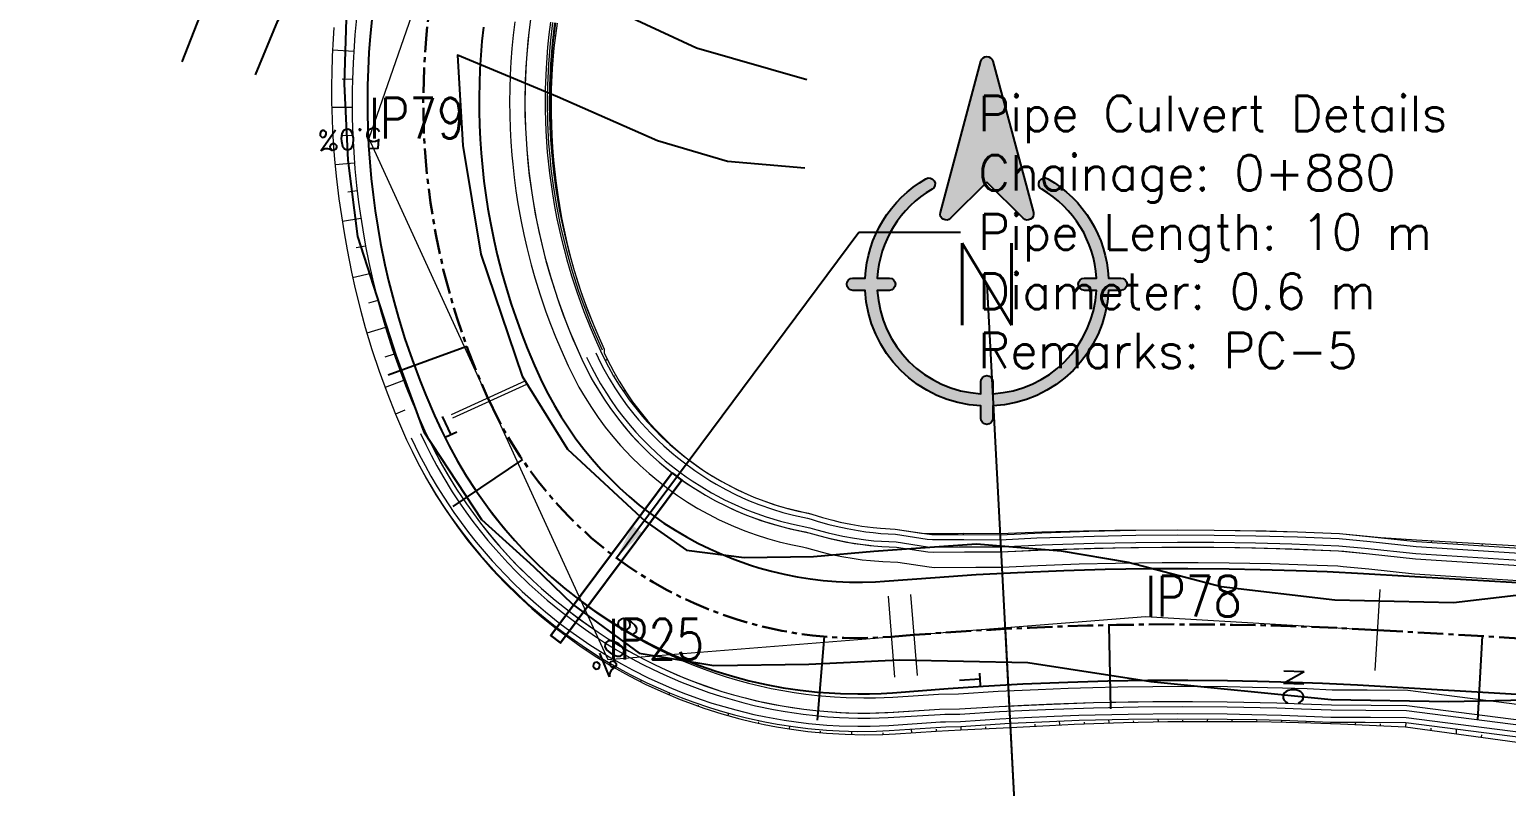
# Model space of a CAD drawing. Extents: x 337736 to 342003, y 3067251 to 3069533.
# Drawn here: x 338750.1 to 338822.8, y 3068680.3 to 3068717.6 of the extents above; entities that cross this region are included whole.
import ezdxf
from ezdxf.enums import TextEntityAlignment as Align

# ---------------------------------------------------------------- set-up
doc = ezdxf.new("R2010")
doc.units = 0
doc.header["$MEASUREMENT"] = 0
doc.linetypes.add('Center', pattern=[2, 1.25, -0.25, 0.25, -0.25])
for name, color, linetype, lineweight in [('BEC', 3, 'Continuous', 13), ('BES', 3, 'Continuous', 13), ('CFHatchLines', 4, 'Continuous', 0), ('Chainage', 7, 'Continuous', 25), ('Drain', 3, 'Continuous', 9), ('IP_Line', 150, 'Continuous', 9), ('LeftRoadExtreme', 7, 'Continuous', 13), ('PC_Callout', 6, 'Continuous', 30), ('PipeCulvert', 6, 'Continuous', 30), ('RC', 9, 'Center', 30), ('Retaining Wall', 140, 'Continuous', 9), ('RightRoadExtreme', 7, 'Continuous', 13), ('Road Width', 6, 'Continuous', 25), ('Shoulder', 30, 'Continuous', 15)]:
    doc.layers.add(name, color=color, linetype=linetype, lineweight=lineweight)
for name, color, linetype in [('IPName', 7, 'Continuous'), ('Match Chainage', 7, 'Continuous'), ('North', 7, 'Continuous'), ('RoadEdge', 51, 'Continuous'), ('Super-Elevation', 1, 'Continuous')]:
    doc.layers.add(name, color=color, linetype=linetype)
doc.styles.get("Standard").update_dxf_attribs({"font": 'simplex.shx'})
doc.dimstyles.new('Dimension_PC_Callout', dxfattribs={"dimtxt": 1.75, "dimasz": 1.75, "dimexe": 0.18, "dimexo": 0.0625, "dimgap": 0.875, "dimtad": 0, "dimdec": 4, "dimzin": 0, "dimdsep": 46, "dimtxsty": 'Standard', "dimcen": 0.09, "dimadec": 0, "dimazin": 0, "dimtfac": 1, "dimtdec": 4, "dimtofl": 0, "dimtmove": 0, "dimatfit": 3, "dimfxl": 1, "dimtolj": 1, "dimtzin": 0, "dimarcsym": 0})

# ---------------------------------------------------------------- blocks, each defined once
blk = doc.blocks.new('North')
at = {"layer": 'North'}
h = blk.add_hatch(color=0, dxfattribs=at)
h.dxf.hatch_style = 1
edge = h.paths.add_edge_path()
edge.add_line((7.276000000000001e-12, 8.38899464431597), (-2.97585080653152, 5.413143837775349))
edge.add_arc((-3.32940419712395, 5.766697228368679), 0.499999999999442, 165.000000000033, 314.99999999992633, ccw=False)
edge.add_line((-3.81236711026941, 5.8961067509199), (-0.4829629131381812, 18.3216123735528))
edge.add_arc((7.276000000000001e-12, 18.1922028510016), 0.500000000000879, 14.999999999966974, 165.000000000033, ccw=False)
edge.add_line((0.482962913152733, 18.3216123735528), (3.81236711028396, 5.8961067509199))
edge.add_arc((3.3294041971385, 5.766697228368679), 0.500000000000879, -135, 14.999999999966974, ccw=False)
edge.add_line((2.97585080654608, 5.413143837776259), (7.275957614183426e-12, 8.38899464431597))
edge = h.paths.add_edge_path()
edge.add_line((0.5000000000072761, -7.99999999999636), (0.5000000000072761, -8.986100377802359))
edge.add_arc((7.276000000000001e-12, 3.638e-12), 9.000000000000279, 273.18473853672, 356.81526146328)
edge.add_line((8.98610037781327, -0.499999999996362), (8.000000000007269, -0.499999999996362))
edge.add_arc((8.000000000007269, 3.638e-12), 0.5, 90, 270, ccw=False)
edge.add_line((8.000000000007269, 0.500000000003638), (8.98610037781327, 0.500000000003638))
edge.add_arc((7.276000000000001e-12, 2.7285e-12), 9.00000000000033, 3.18473853672609, 60.00000000000131)
edge.add_arc((4.75000000000728, 8.22724133595511), 0.499999999999844, 59.999999999989996, 239.99999999999, ccw=False)
edge.add_arc((1.09139e-11, 3.638e-12), 9.99999999999743, 2.865983982600028, 60.00000000001597, ccw=False)
edge.add_line((9.98749217772638, 0.500000000003638), (11.0000000000073, 0.500000000003638))
edge.add_arc((11.0000000000073, 3.638e-12), 0.5, -90, 90, ccw=False)
edge.add_line((11.0000000000073, -0.499999999996362), (9.98749217772638, -0.499999999996362))
edge.add_arc((1.09139e-11, 3.638e-12), 9.999999999996382, 272.8659839825781, 357.1340160174001, ccw=False)
edge.add_line((0.5000000000072761, -9.98749217771547), (0.5000000000072761, -10.9999999999964))
edge.add_arc((7.276000000000001e-12, -10.9999999999964), 0.5, -180, 0, ccw=False)
edge.add_line((-0.499999999992724, -10.9999999999964), (-0.499999999992724, -9.98749217771547))
edge.add_arc((7.276000000000001e-12, 3.638e-12), 10, 182.865983982599, 267.1340160174011, ccw=False)
edge.add_line((-9.98749217771183, -0.499999999996362), (-10.9999999999927, -0.499999999996362))
edge.add_arc((-10.9999999999927, 3.638e-12), 0.5, 90, 270, ccw=False)
edge.add_line((-10.9999999999927, 0.500000000003638), (-9.98749217771183, 0.500000000003638))
edge.add_arc((7.276000000000001e-12, 3.638e-12), 10, 120, 177.134016017401, ccw=False)
edge.add_arc((-4.74999999999272, 8.22724133595511), 0.500000000000632, -59.99999999999011, 119.99999999995799, ccw=False)
edge.add_arc((7.276000000000001e-12, 2.7285e-12), 9.00000000000034, 119.999999999999, 176.815261463274)
edge.add_line((-8.98610037779872, 0.500000000003638), (-7.99999999999272, 0.500000000003638))
edge.add_arc((-7.99999999999272, 3.638e-12), 0.5, -90, 90, ccw=False)
edge.add_line((-7.99999999999272, -0.499999999996362), (-8.98610037779872, -0.499999999996362))
edge.add_arc((7.276000000000001e-12, 3.638e-12), 9.000000000000279, 183.18473853672, 266.81526146328)
edge.add_line((-0.499999999992724, -8.986100377802359), (-0.499999999992724, -7.99999999999636))
edge.add_arc((7.276000000000001e-12, -7.99999999999636), 0.5, 0, 180, ccw=False)
at = {"layer": 'North', "color": 0}
for points in [[(7.276000000000001e-12, 8.38899464431597), (-2.97585080653152, 5.413143837775349, -0.7673269879792459), (-3.81236711026941, 5.8961067509199), (-0.4829629131381811, 18.3216123735528, -0.7673269879794109), (0.482962913152733, 18.3216123735528), (3.81236711028396, 5.8961067509199, -0.7673269879792459), (2.97585080654608, 5.413143837776259)], [(0.5000000000072761, -7.99999999999636), (0.5000000000072761, -8.986100377802359, 0.382015476982892), (8.98610037781327, -0.499999999996362), (8.000000000007269, -0.499999999996362, -1), (8.000000000007269, 0.500000000003638), (8.98610037781327, 0.500000000003638, 0.253109756565021), (4.50000000000728, 7.79422863406307, -0.99999999999909), (5.00000000000728, 8.660254037847151, -0.2545902106462961), (9.98749217772638, 0.500000000003638), (11.0000000000073, 0.500000000003638, -1), (11.0000000000073, -0.499999999996362), (9.98749217772638, -0.499999999996362, -0.385206477913585), (0.5000000000072761, -9.98749217771547), (0.5000000000072761, -10.9999999999964, -1), (-0.499999999992724, -10.9999999999964), (-0.499999999992724, -9.98749217771547, -0.385206477913585), (-9.98749217771183, -0.499999999996362), (-10.9999999999927, -0.499999999996362, -1), (-10.9999999999927, 0.500000000003638), (-9.98749217771183, 0.500000000003638, -0.2545902106462961), (-4.99999999999272, 8.66025403784806, -0.9999999999990908), (-4.49999999999272, 7.79422863406307, 0.253109756565021), (-8.98610037779872, 0.500000000003638), (-7.99999999999272, 0.500000000003638, -1), (-7.99999999999272, -0.499999999996362), (-8.98610037779872, -0.499999999996362, 0.382015476982892), (-0.499999999992724, -8.986100377802359), (-0.499999999992724, -7.99999999999636, -1)]]:
    blk.add_lwpolyline(points, format="xyb", close=True, dxfattribs=at)
blk.add_text('N', height=6.7215, dxfattribs=at).set_placement((7.2919e-12, 3.6513e-12), align=Align.MIDDLE_CENTER)

msp = doc.modelspace()

# ---------------------------------------------------------------- linework, layer by layer
at = {"layer": 'BEC'}
for points in [[(338774.468027676, 3068700.30052673), (338770.832360137, 3068698.6326174)], [(338774.54252172, 3068700.13814646), (338770.906854181, 3068698.47023712)], [(338816.542236327, 3068690.03529825), (338816.308070714, 3068686.04215832)], [(338792.33843965, 3068689.70106345), (338792.65742054, 3068685.71380234)], [(338793.44836983, 3068689.78985786), (338793.76735072, 3068685.80259675)]]:
    msp.add_lwpolyline(points, dxfattribs=at)
at = {"layer": 'BES'}
for points in [[(338774.468027676, 3068700.30052673), (338770.832360137, 3068698.6326174)], [(338774.54252172, 3068700.13814646), (338770.906854181, 3068698.47023712)], [(338816.542236327, 3068690.03529825), (338816.308070714, 3068686.04215832)], [(338792.33843965, 3068689.70106345), (338792.65742054, 3068685.71380234)], [(338793.44836983, 3068689.78985786), (338793.76735072, 3068685.80259675)]]:
    msp.add_lwpolyline(points, dxfattribs=at)
at = {"layer": 'CFHatchLines'}
for p, q in [((338775.896, 3068717.335), (338775.966, 3068717.327)), ((338766.041, 3068716.527), (338764.995, 3068716.594)), ((338775.826, 3068716.3105), (338775.861, 3068716.308)), ((338775.722, 3068715.288), (338775.791, 3068715.285)), ((338765.9779999999, 3068715.154), (338765.4645, 3068715.1685)), ((338775.724, 3068714.261), (338775.758, 3068714.261)), ((338765.963, 3068713.779), (338764.958, 3068713.772)), ((338775.695, 3068713.234), (338775.762, 3068713.235)), ((338765.998, 3068712.404), (338765.5065, 3068712.383)), ((338775.7695, 3068712.209), (338775.802, 3068712.211)), ((338766.0820000001, 3068711.032), (338765.122, 3068710.956)), ((338775.815, 3068711.181), (338775.879, 3068711.188)), ((338775.9615, 3068710.1635), (338775.993, 3068710.168)), ((338766.214, 3068709.664), (338765.7465, 3068709.61)), ((338776.085, 3068709.143), (338776.137, 3068709.152)), ((338766.396, 3068708.301), (338765.486, 3068708.163)), ((338776.297, 3068708.1365), (338776.315, 3068708.14)), ((338766.626, 3068706.945), (338766.169, 3068706.859)), ((338776.509, 3068707.13), (338776.528, 3068707.135)), ((338776.776, 3068706.1365), (338776.778, 3068706.137)), ((338766.904, 3068705.599), (338765.989, 3068705.392)), ((338777.075, 3068705.153), (338777.075, 3068705.153)), ((338767.23, 3068704.263), (338766.7720000001, 3068704.1425)), ((338777.41, 3068704.181), (338777.41, 3068704.181)), ((338767.6029999999, 3068702.94), (338766.689, 3068702.664)), ((338777.78, 3068703.221), (338777.78, 3068703.221)), ((338778.184, 3068702.275), (338778.184, 3068702.275)), ((338768.024, 3068701.631), (338767.5675, 3068701.475)), ((338778.4129999999, 3068701.318), (338778.523, 3068701.374)), ((338768.491, 3068700.338), (338767.5820000001, 3068699.991)), ((338778.833, 3068700.551), (338778.8785, 3068700.5775)), ((338779.299, 3068699.811), (338779.374, 3068699.861)), ((338768.552, 3068698.8705), (338768.1, 3068698.679)), ((338779.811, 3068699.101), (338779.8405, 3068699.1235)), ((338780.367, 3068698.425), (338780.41, 3068698.463)), ((338780.963, 3068697.785), (338780.9775, 3068697.7995)), ((338768.6470000001, 3068697.402), (338768.6470000001, 3068697.402)), ((338781.598, 3068697.183), (338781.615, 3068697.202)), ((338782.27, 3068696.623), (338782.2725, 3068696.626)), ((338769.33, 3068696.032), (338769.33, 3068696.032)), ((338782.972, 3068696.1), (338782.972, 3068696.1)), ((338783.703, 3068695.619), (338783.703, 3068695.619)), ((338784.464, 3068695.185), (338784.464, 3068695.185)), ((338770.097, 3068694.707), (338770.09, 3068694.702)), ((338785.251, 3068694.798), (338785.251, 3068694.798)), ((338786.061, 3068694.462), (338786.061, 3068694.462)), ((338786.891, 3068694.176), (338786.891, 3068694.176)), ((338770.946, 3068693.433), (338770.939, 3068693.4275)), ((338787.738, 3068693.943), (338787.738, 3068693.943)), ((338788.597, 3068693.75), (338788.597, 3068693.75)), ((338789.454, 3068693.49), (338789.454, 3068693.49)), ((338790.335, 3068693.283), (338790.335, 3068693.283)), ((338791.237, 3068693.131), (338791.237, 3068693.131)), ((338792.185, 3068693.039), (338792.185, 3068693.039)), ((338793.458, 3068692.893), (338793.458, 3068692.893)), ((338794.7585, 3068692.7755), (338794.757, 3068692.802)), ((338796.05, 3068692.751), (338796.046, 3068692.808)), ((338797.3365, 3068692.773), (338797.335, 3068692.803)), ((338798.624, 3068692.776), (338798.621, 3068692.831)), ((338799.9065, 3068692.8555), (338799.906, 3068692.878)), ((338801.192, 3068692.88), (338801.191, 3068692.914)), ((338802.4765, 3068692.929), (338802.476, 3068692.941)), ((338803.761, 3068692.945), (338803.761, 3068692.958)), ((338805.047, 3068692.9645), (338805.047, 3068692.966)), ((338806.3320000001, 3068692.971), (338806.3320000001, 3068692.971)), ((338807.617, 3068692.97), (338807.617, 3068692.97)), ((338808.902, 3068692.958), (338808.902, 3068692.958)), ((338810.187, 3068692.937), (338810.187, 3068692.937)), ((338811.472, 3068692.906), (338811.472, 3068692.906)), ((338812.757, 3068692.866), (338812.757, 3068692.866)), ((338814.041, 3068692.816), (338814.041, 3068692.816)), ((338815.323, 3068692.723), (338815.323, 3068692.723)), ((338771.872, 3068692.214), (338771.852, 3068692.197)), ((338816.6029999999, 3068692.59), (338816.6029999999, 3068692.594)), ((338817.8505, 3068692.4825), (338817.852, 3068692.51)), ((338819.095, 3068692.352), (338819.1, 3068692.433)), ((338820.3455, 3068692.316), (338820.348, 3068692.36)), ((338821.59, 3068692.191), (338821.596, 3068692.288)), ((338772.86, 3068691.043), (338772.847, 3068691.031)), ((338773.945, 3068689.962), (338773.914, 3068689.93)), ((338775.065, 3068688.9165), (338775.048, 3068688.896)), ((338776.281, 3068687.985), (338776.245, 3068687.936)), ((338777.5135, 3068687.0725), (338777.494, 3068687.043)), ((338778.8370000001, 3068686.299), (338778.797, 3068686.229)), ((338780.17, 3068685.538), (338780.15, 3068685.497)), ((338781.585, 3068684.944), (338781.547, 3068684.851)), ((338783.0005, 3068684.3455), (338782.9829999999, 3068684.293)), ((338784.4829999999, 3068683.942), (338784.452, 3068683.826)), ((338785.961, 3068683.5145), (338785.948, 3068683.451)), ((338787.486, 3068683.307), (338787.466, 3068683.169)), ((338795.9179999999, 3068683.286), (338795.929, 3068683.126)), ((338797.1355, 3068683.2785), (338797.141, 3068683.184)), ((338798.342, 3068683.45), (338798.3529999999, 3068683.233)), ((338799.5595, 3068683.407), (338799.564, 3068683.304)), ((338800.769, 3068683.56), (338800.776, 3068683.366)), ((338801.986, 3068683.5095), (338801.989, 3068683.419)), ((338803.197, 3068683.632), (338803.201, 3068683.462)), ((338804.4129999999, 3068683.575), (338804.414, 3068683.496)), ((338805.627, 3068683.668), (338805.628, 3068683.522)), ((338806.841, 3068683.6045), (338806.841, 3068683.537)), ((338808.056, 3068683.667), (338808.055, 3068683.544)), ((338809.27, 3068683.597), (338809.269, 3068683.542)), ((338810.485, 3068683.629), (338810.4829999999, 3068683.53)), ((338811.6985, 3068683.5525), (338811.697, 3068683.509)), ((338812.914, 3068683.554), (338812.911, 3068683.479)), ((338814.1265, 3068683.471), (338814.125, 3068683.439)), ((338815.344, 3068683.5), (338815.338, 3068683.391)), ((338816.5675, 3068683.413), (338816.563, 3068683.333)), ((338817.824, 3068683.482), (338817.811, 3068683.272)), ((338789.006, 3068683.058), (338789, 3068682.984)), ((338790.546, 3068683.053), (338790.544, 3068682.894)), ((338792.0870000001, 3068682.985), (338792.091, 3068682.901)), ((338793.477, 3068683.159), (338793.491, 3068682.981)), ((338794.71, 3068683.152), (338794.717, 3068683.058)), ((338819.0605, 3068683.212), (338819.054, 3068683.101)), ((338820.309, 3068683.163), (338820.296, 3068682.931)), ((338821.545, 3068682.882), (338821.5379999999, 3068682.76))]:
    msp.add_line(p, q, dxfattribs=at)
at = {"layer": 'Chainage'}
msp.add_line((338798.097650191, 3068688.09386055), (338798.675528311, 3068677.10905027), dxfattribs=at)
at = {"layer": 'Drain'}
for points in [[(338777.504, 3068701.478), (338777.744, 3068700.98), (338778.003, 3068700.491), (338778.186, 3068700.171), (338778.475, 3068699.699), (338778.678, 3068699.391), (338778.996, 3068698.938), (338779.217, 3068698.644), (338779.563, 3068698.212), (338779.924, 3068697.793), (338780.174, 3068697.522), (338780.561, 3068697.127), (338780.963, 3068696.746), (338781.378, 3068696.381), (338781.6629999999, 3068696.147), (338782.1, 3068695.808), (338782.399, 3068695.592), (338782.703, 3068695.383), (338783.1679999999, 3068695.085), (338783.644, 3068694.803), (338783.968, 3068694.626), (338784.295, 3068694.457), (338784.794, 3068694.218), (338785.302, 3068693.999), (338785.645, 3068693.863), (338786.34, 3068693.617), (338787.047, 3068693.407), (338787.583, 3068693.272), (338788.485, 3068693.081), (338788.843, 3068692.971), (338789.386, 3068692.824), (338790.123, 3068692.659), (338790.684, 3068692.559), (338791.252, 3068692.481), (338791.633, 3068692.44), (338792.0170000001, 3068692.409), (338792.739, 3068692.378), (338794.289, 3068692.146), (338794.548, 3068692.125), (338795.8320000001, 3068692.138), (338797.885, 3068692.138), (338799.932, 3068692.234), (338802.492, 3068692.318), (338804.54, 3068692.357), (338806.589, 3068692.372), (338808.382, 3068692.364), (338810.431, 3068692.332), (338812.223, 3068692.284), (338814.527, 3068692.193), (338815.803, 3068692.072), (338818.312, 3068691.802), (338831.549, 3068690.948)], [(338777.958, 3068701.687), (338778.19, 3068701.205), (338778.355, 3068700.89), (338778.617, 3068700.424), (338778.8970000001, 3068699.969), (338779.193, 3068699.524), (338779.505, 3068699.09), (338779.834, 3068698.669), (338780.062, 3068698.395), (338780.416, 3068697.995), (338780.661, 3068697.736), (338781.039, 3068697.359), (338781.3, 3068697.116), (338781.701, 3068696.763), (338781.976, 3068696.537), (338782.256, 3068696.317), (338782.83, 3068695.894), (338783.273, 3068695.595), (338783.575, 3068695.405), (338783.881, 3068695.222), (338784.349, 3068694.963), (338784.827, 3068694.721), (338785.15, 3068694.57), (338785.4779999999, 3068694.426), (338785.975, 3068694.227), (338786.649, 3068693.99), (338787.1629999999, 3068693.835), (338787.682, 3068693.699), (338788.382, 3068693.548), (338788.556, 3068693.504), (338788.902, 3068693.392), (338789.429, 3068693.241), (338789.785, 3068693.151), (338790.325, 3068693.033), (338790.874, 3068692.935), (338791.243, 3068692.881), (338791.614, 3068692.837), (338791.988, 3068692.801), (338792.709, 3068692.765), (338794.261, 3068692.521), (338794.521, 3068692.498), (338796.065, 3068692.502), (338797.866, 3068692.488), (338799.661, 3068692.573), (338800.944, 3068692.622), (338802.4829999999, 3068692.668), (338804.536, 3068692.707), (338806.589, 3068692.722), (338808.386, 3068692.714), (338810.439, 3068692.682), (338812.491, 3068692.625), (338814.5429999999, 3068692.543), (338816.077, 3068692.395), (338818.3320000001, 3068692.151), (338831.571, 3068691.297)], [(338778.185, 3068701.791), (338778.4129999999, 3068701.318), (338778.575, 3068701.008), (338778.833, 3068700.551), (338779.107, 3068700.103), (338779.398, 3068699.666), (338779.601, 3068699.381), (338779.919, 3068698.963), (338780.252, 3068698.558), (338780.4829999999, 3068698.294), (338780.84, 3068697.91), (338781.2120000001, 3068697.54), (338781.598, 3068697.183), (338781.997, 3068696.842), (338782.27, 3068696.623), (338782.688, 3068696.305), (338783.116, 3068696), (338783.407, 3068695.806), (338783.8529999999, 3068695.529), (338784.156, 3068695.353), (338784.62, 3068695.104), (338784.933, 3068694.947), (338785.411, 3068694.727), (338785.735, 3068694.59), (338786.226, 3068694.4), (338786.891, 3068694.176), (338787.398, 3068694.03), (338787.909, 3068693.902), (338788.426, 3068693.794), (338788.597, 3068693.75), (338789.1079999999, 3068693.588), (338789.629, 3068693.444), (338789.98, 3068693.359), (338790.514, 3068693.248), (338791.055, 3068693.157), (338791.602, 3068693.086), (338791.97, 3068693.051), (338792.689, 3068693.014), (338794.243, 3068692.771), (338794.502, 3068692.748), (338795.792, 3068692.752), (338797.8529999999, 3068692.737), (338799.907, 3068692.833), (338802.22, 3068692.911), (338804.533, 3068692.957), (338806.589, 3068692.972), (338808.388, 3068692.964), (338810.444, 3068692.932), (338812.5, 3068692.875), (338814.554, 3068692.793), (338815.835, 3068692.671), (338818.347, 3068692.401), (338831.586, 3068691.546)], [(338777.277, 3068701.373), (338777.521, 3068700.867), (338777.695, 3068700.534), (338777.877, 3068700.206), (338778.165, 3068699.723), (338778.367, 3068699.407), (338778.684, 3068698.943), (338779.019, 3068698.491), (338779.371, 3068698.052), (338779.738, 3068697.626), (338779.992, 3068697.35), (338780.253, 3068697.081), (338780.656, 3068696.689), (338781.074, 3068696.312), (338781.361, 3068696.07), (338781.801, 3068695.721), (338782.255, 3068695.388), (338782.72, 3068695.072), (338783.037, 3068694.872), (338783.359, 3068694.679), (338783.85, 3068694.405), (338784.351, 3068694.15), (338784.691, 3068693.991), (338785.2070000001, 3068693.767), (338785.556, 3068693.629), (338786.263, 3068693.38), (338786.982, 3068693.165), (338787.527, 3068693.029), (338788.445, 3068692.834), (338788.991, 3068692.672), (338789.361, 3068692.575), (338790.11, 3068692.409), (338790.681, 3068692.309), (338791.257, 3068692.231), (338791.645, 3068692.19), (338792.035, 3068692.16), (338792.759, 3068692.129), (338794.307, 3068691.897), (338794.566, 3068691.876), (338796.104, 3068691.89), (338797.898, 3068691.889), (338800.453, 3068692.004), (338802.498, 3068692.068), (338804.2879999999, 3068692.104), (338806.59, 3068692.122), (338808.38, 3068692.114), (338810.426, 3068692.082), (338812.215, 3068692.034), (338814.515, 3068691.944), (338816.044, 3068691.796), (338818.297, 3068691.552), (338831.533, 3068690.698)], [(338769.555, 3068697.82), (338769.938, 3068697.026), (338770.21, 3068696.506), (338770.495, 3068695.992), (338770.7929999999, 3068695.485), (338771.1029999999, 3068694.986), (338771.591, 3068694.253), (338771.932, 3068693.774), (338772.285, 3068693.304), (338772.649, 3068692.844), (338773.025, 3068692.392), (338773.609, 3068691.732), (338774.012, 3068691.305), (338774.426, 3068690.888), (338774.85, 3068690.481), (338775.284, 3068690.085), (338775.953, 3068689.512), (338776.411, 3068689.144), (338777.113, 3068688.611), (338777.589, 3068688.266), (338778.073, 3068687.933), (338778.566, 3068687.612), (338779.067, 3068687.303), (338779.575, 3068687.007), (338780.352, 3068686.587), (338780.878, 3068686.323), (338781.411, 3068686.072), (338782.223, 3068685.721), (338782.771, 3068685.504), (338783.324, 3068685.3), (338784.164, 3068685.021), (338784.73, 3068684.852), (338785.3, 3068684.698), (338786.162, 3068684.493), (338786.741, 3068684.374), (338787.322, 3068684.27), (338788.2, 3068684.141), (338788.7879999999, 3068684.073), (338789.377, 3068684.02), (338789.968, 3068683.982), (338790.855, 3068683.953), (338791.448, 3068683.951), (338792.336, 3068683.977), (338794.881, 3068684.136), (338795.859, 3068684.152), (338797.81, 3068684.273), (338799.029, 3068684.336), (338800.493, 3068684.4), (338802.446, 3068684.464), (338804.644, 3068684.508), (338806.842, 3068684.522), (338809.04, 3068684.506), (338811.482, 3068684.453), (338813.19, 3068684.394), (338814.167, 3068684.352), (338816.123, 3068684.346), (338817.874, 3068684.331), (338830.799, 3068682.672)], [(338768.6470000001, 3068697.402), (338768.91, 3068696.849), (338769.186, 3068696.302), (338769.477, 3068695.763), (338769.78, 3068695.231), (338770.097, 3068694.707), (338770.427, 3068694.191), (338770.77, 3068693.683), (338771.307, 3068692.938), (338771.872, 3068692.214), (338772.264, 3068691.743), (338772.667, 3068691.282), (338773.0820000001, 3068690.831), (338773.508, 3068690.391), (338774.167, 3068689.751), (338774.619, 3068689.338), (338775.0820000001, 3068688.937), (338775.555, 3068688.547), (338776.037, 3068688.169), (338776.527, 3068687.802), (338777.278, 3068687.273), (338778.048, 3068686.771), (338778.572, 3068686.453), (338779.104, 3068686.149), (338779.643, 3068685.857), (338780.466, 3068685.445), (338781.0220000001, 3068685.188), (338781.585, 3068684.944), (338782.154, 3068684.715), (338782.729, 3068684.5), (338783.601, 3068684.204), (338784.188, 3068684.025), (338784.78, 3068683.861), (338785.375, 3068683.712), (338786.275, 3068683.516), (338786.879, 3068683.404), (338787.79, 3068683.265), (338788.4, 3068683.191), (338789.318, 3068683.109), (338789.932, 3068683.073), (338790.854, 3068683.048), (338791.776, 3068683.058), (338792.391, 3068683.084), (338794.945, 3068683.262), (338795.188, 3068683.273), (338795.9179999999, 3068683.286), (338797.13, 3068683.373), (338798.342, 3068683.45), (338799.555, 3068683.51), (338801.74, 3068683.593), (338804.169, 3068683.651), (338806.599, 3068683.672), (338809.028, 3068683.656), (338810.485, 3068683.629), (338811.7, 3068683.596), (338814.128, 3068683.503), (338815.831, 3068683.499), (338817.824, 3068683.482), (338830.749, 3068681.824)], [(338768.874, 3068697.506), (338769.269, 3068696.687), (338769.55, 3068696.15), (338769.844, 3068695.62), (338770.151, 3068695.097), (338770.471, 3068694.582), (338770.975, 3068693.826), (338771.327, 3068693.332), (338771.691, 3068692.847), (338772.067, 3068692.371), (338772.454, 3068691.905), (338772.8529999999, 3068691.449), (338773.473, 3068690.784), (338773.9, 3068690.353), (338774.338, 3068689.933), (338775.013, 3068689.325), (338775.476, 3068688.933), (338776.189, 3068688.368), (338776.674, 3068688.005), (338777.167, 3068687.652), (338777.669, 3068687.312), (338778.18, 3068686.984), (338778.698, 3068686.669), (338779.224, 3068686.368), (338779.758, 3068686.079), (338780.572, 3068685.671), (338781.123, 3068685.416), (338781.68, 3068685.175), (338782.243, 3068684.948), (338783.099, 3068684.634), (338783.675, 3068684.443), (338784.256, 3068684.266), (338784.842, 3068684.103), (338785.727, 3068683.887), (338786.322, 3068683.762), (338787.22, 3068683.601), (338787.822, 3068683.513), (338788.425, 3068683.44), (338789.334, 3068683.358), (338789.942, 3068683.323), (338790.854, 3068683.298), (338791.463, 3068683.301), (338792.375, 3068683.333), (338794.927, 3068683.511), (338795.17, 3068683.522), (338795.901, 3068683.535), (338797.843, 3068683.67), (338799.058, 3068683.737), (338800.516, 3068683.8), (338801.732, 3068683.843), (338804.165, 3068683.901), (338806.598, 3068683.922), (338809.032, 3068683.906), (338810.248, 3068683.884), (338811.7070000001, 3068683.846), (338814.139, 3068683.752), (338816.089, 3068683.747), (338817.838, 3068683.732), (338830.763, 3068682.073)], [(338769.328, 3068697.715), (338769.583, 3068697.179), (338769.851, 3068696.649), (338770.132, 3068696.127), (338770.427, 3068695.611), (338770.8920000001, 3068694.852), (338771.218, 3068694.355), (338771.557, 3068693.868), (338771.907, 3068693.388), (338772.269, 3068692.918), (338772.643, 3068692.457), (338773.029, 3068692.005), (338773.628, 3068691.346), (338774.04, 3068690.919), (338774.679, 3068690.299), (338775.118, 3068689.899), (338775.566, 3068689.509), (338776.257, 3068688.947), (338776.966, 3068688.408), (338777.447, 3068688.06), (338777.937, 3068687.723), (338778.435, 3068687.399), (338778.941, 3068687.087), (338779.715, 3068686.643), (338780.24, 3068686.363), (338780.7720000001, 3068686.097), (338781.311, 3068685.843), (338782.131, 3068685.488), (338782.685, 3068685.269), (338783.526, 3068684.966), (338784.093, 3068684.781), (338784.665, 3068684.611), (338785.24, 3068684.455), (338785.82, 3068684.313), (338786.697, 3068684.128), (338787.285, 3068684.023), (338788.171, 3068683.893), (338788.765, 3068683.824), (338789.361, 3068683.771), (338789.958, 3068683.732), (338790.855, 3068683.703), (338791.454, 3068683.701), (338792.352, 3068683.728), (338794.899, 3068683.886), (338795.143, 3068683.896), (338795.876, 3068683.903), (338797.823, 3068684.023), (338799.285, 3068684.098), (338800.503, 3068684.15), (338802.453, 3068684.214), (338804.6470000001, 3068684.258), (338806.842, 3068684.272), (338809.036, 3068684.256), (338811.474, 3068684.203), (338812.693, 3068684.163), (338814.155, 3068684.102), (338815.865, 3068684.098), (338817.859, 3068684.081), (338830.784, 3068682.423)]]:
    msp.add_lwpolyline(points, dxfattribs=at)
at = {"layer": 'IP_Line'}
for points in [[(338771.397325303, 3068725.53720888), (338766.785558281, 3068712.25015984), (338772.650193907, 3068699.46657207)], [(338772.724687951, 3068699.30419179), (338778.55651485, 3068686.59211967), (338792.497930095, 3068687.70743289)], [(338793.607860275, 3068687.79622731), (338805.008102648, 3068688.7082467), (338816.42515352, 3068688.03872828)]]:
    msp.add_lwpolyline(points, dxfattribs=at)
at = {"layer": 'LeftRoadExtreme'}
msp.add_lwpolyline([(338776.047, 3068717.936), (338775.966, 3068717.327), (338775.898, 3068716.716), (338775.814, 3068715.694), (338775.7670000001, 3068714.671), (338775.756, 3068714.056), (338775.758, 3068713.441), (338775.791, 3068712.416), (338775.829, 3068711.801), (338775.879, 3068711.188), (338775.993, 3068710.168), (338776.106, 3068709.355), (338776.17, 3068708.949), (338776.276, 3068708.342), (338776.396, 3068707.737), (338776.528, 3068707.135), (338776.725, 3068706.336), (338776.89, 3068705.742), (338777.075, 3068705.153), (338777.2720000001, 3068704.568), (338777.481, 3068703.988), (338777.8579999999, 3068703.031), (338778.101, 3068702.463), (338778.367, 3068701.875), (338778.376, 3068701.688), (338778.523, 3068701.374), (338778.84, 3068700.756), (338779.099, 3068700.304), (338779.469, 3068699.716), (338779.7670000001, 3068699.287), (338780.188, 3068698.732), (338780.523, 3068698.33), (338780.872, 3068697.941), (338781.236, 3068697.564), (338781.615, 3068697.202), (338782.006, 3068696.853), (338782.411, 3068696.52), (338782.829, 3068696.202), (338783.261, 3068695.902), (338783.703, 3068695.619), (338784.156, 3068695.353), (338784.776, 3068695.024), (338785.251, 3068694.798), (338785.735, 3068694.59), (338786.226, 3068694.4), (338786.724, 3068694.229), (338787.2279999999, 3068694.076), (338787.568, 3068693.985), (338788.597, 3068693.75), (338789.1079999999, 3068693.588), (338789.629, 3068693.444), (338789.98, 3068693.359), (338790.514, 3068693.248), (338791.055, 3068693.157), (338791.602, 3068693.086), (338791.97, 3068693.051), (338792.689, 3068693.014), (338793.981, 3068692.812), (338794.241, 3068692.797), (338796.046, 3068692.808), (338797.85, 3068692.799), (338799.906, 3068692.878), (338801.9620000001, 3068692.932), (338803.504, 3068692.956), (338806.589, 3068692.972), (338808.388, 3068692.964), (338809.673, 3068692.947), (338810.958, 3068692.92), (338812.5, 3068692.875), (338814.554, 3068692.793), (338816.6029999999, 3068692.594), (338818.351, 3068692.477), (338831.596, 3068691.706)], dxfattribs=at)
at = {"layer": 'Match Chainage'}
msp.add_line((338797.204565823, 3068705.07038552), (338799.263913305, 3068665.92451616), dxfattribs=at)
at = {"layer": 'PipeCulvert'}
msp.add_lwpolyline([(338781.710309454, 3068695.78692738), (338782.191743496, 3068695.42884741), (338776.22374405, 3068687.4049467), (338775.742310008, 3068687.76302667), (338781.710309454, 3068695.78692738)], dxfattribs=at)
at = {"layer": 'RC', "linetype": 'Center'}
msp.add_lwpolyline([(338795.344155866, 3068758.61189301), (338778.486243099, 3068738.25017876), (338778.486243099, 3068738.25017876, 0.0896032856881919), (338771.508407191, 3068725.85724901), (338771.508407191, 3068725.85724901), (338771.397325303, 3068725.53720888), (338771.397325303, 3068725.53720888, 0.193407573325238), (338772.650193907, 3068699.46657207), (338772.650193907, 3068699.46657207), (338772.724687951, 3068699.30419179), (338772.724687951, 3068699.30419179, 0.314963124342124), (338792.497930095, 3068687.70743289), (338792.497930095, 3068687.70743289), (338793.607860275, 3068687.79622731), (338793.607860275, 3068687.79622731, -0.034615034987619), (338816.42515352, 3068688.03872828), (338816.42515352, 3068688.03872828), (338831.197012975, 3068687.17247727), (338831.197012975, 3068687.17247727, -0.259460564611058), (338855.814558368, 3068671.52159664), (338855.814558368, 3068671.52159664), (338876.750529671, 3068632.90265356)], format="xyb", dxfattribs=at)
at = {"layer": 'Retaining Wall'}
for points in [[(338774.737, 3068718.114), (338774.657, 3068717.477), (338774.612, 3068717.05), (338774.554, 3068716.41), (338774.524, 3068715.983), (338774.474, 3068714.912), (338774.463, 3068713.841), (338774.49, 3068712.77), (338774.555, 3068711.701), (338774.659, 3068710.634), (338774.8, 3068709.572), (338774.979, 3068708.516), (338775.196, 3068707.467), (338775.45, 3068706.426), (338775.741, 3068705.395), (338776.069, 3068704.375), (338776.433, 3068703.367), (338776.6679999999, 3068702.769), (338776.833, 3068702.373), (338777.002, 3068701.98), (338777.277, 3068701.373)], [(338775.7279999999, 3068717.979), (338775.651, 3068717.363), (338775.5870000001, 3068716.745), (338775.509, 3068715.712), (338775.469, 3068714.677), (338775.465, 3068713.641), (338775.499, 3068712.606), (338775.569, 3068711.573), (338775.676, 3068710.543), (338775.82, 3068709.517), (338775.924, 3068708.905), (338776.041, 3068708.294), (338776.265, 3068707.283), (338776.525, 3068706.281), (338776.759, 3068705.486), (338777.015, 3068704.698), (338777.367, 3068703.724), (338777.673, 3068702.954), (338777.9179999999, 3068702.383), (338778.185, 3068701.791)], [(338775.827, 3068717.966), (338775.706, 3068716.941), (338775.622, 3068715.912), (338775.574, 3068714.881), (338775.562, 3068714.056), (338775.581, 3068713.024), (338775.636, 3068711.993), (338775.687, 3068711.376), (338775.751, 3068710.76), (338775.857, 3068709.941), (338776.023, 3068708.922), (338776.224, 3068707.91), (338776.4620000001, 3068706.906), (338776.622, 3068706.308), (338776.794, 3068705.713), (338777.11, 3068704.73), (338777.461, 3068703.759), (338777.687, 3068703.183), (338777.846, 3068702.802), (338778.276, 3068701.833)], [(338775.926, 3068717.952), (338775.806, 3068716.931), (338775.721, 3068715.906), (338775.674, 3068714.878), (338775.6629999999, 3068713.85), (338775.689, 3068712.822), (338775.722, 3068712.206), (338775.768, 3068711.59), (338775.875, 3068710.567), (338775.986, 3068709.752), (338776.158, 3068708.738), (338776.279, 3068708.133), (338776.412, 3068707.53), (338776.611, 3068706.731), (338776.89, 3068705.742), (338777.205, 3068704.762), (338777.554, 3068703.795), (338777.938, 3068702.841), (338778.367, 3068701.875)], [(338775.976, 3068717.946), (338775.849, 3068716.927), (338775.759, 3068715.903), (338775.705, 3068714.878), (338775.688, 3068713.85), (338775.708, 3068712.823), (338775.764, 3068711.796), (338775.857, 3068710.772), (338775.986, 3068709.752), (338776.158, 3068708.738), (338776.279, 3068708.133), (338776.412, 3068707.53), (338776.611, 3068706.731), (338776.89, 3068705.742), (338777.205, 3068704.762), (338777.554, 3068703.795), (338777.938, 3068702.841), (338778.367, 3068701.875)]]:
    msp.add_lwpolyline(points, dxfattribs=at)
at = {"layer": 'RightRoadExtreme'}
msp.add_lwpolyline([(338765.067, 3068717.722), (338765.027, 3068717.159), (338764.982, 3068716.312), (338764.956, 3068715.465), (338764.948, 3068714.901), (338764.952, 3068714.054), (338764.974, 3068713.207), (338764.999, 3068712.644), (338765.051, 3068711.799), (338765.096, 3068711.237), (338765.178, 3068710.395), (338765.316, 3068709.277), (338765.57, 3068707.606), (338765.7120000001, 3068706.773), (338765.93, 3068705.668), (338766.113, 3068704.843), (338766.385, 3068703.749), (338766.61, 3068702.934), (338766.936, 3068701.855), (338767.294, 3068700.786), (338767.682, 3068699.727), (338768.1, 3068698.679), (338768.6470000001, 3068697.402), (338768.91, 3068696.849), (338769.186, 3068696.302), (338769.624, 3068695.494), (338770.09, 3068694.702), (338770.585, 3068693.928), (338771.109, 3068693.173), (338771.662, 3068692.438), (338772.241, 3068691.723), (338772.847, 3068691.031), (338773.479, 3068690.362), (338774.136, 3068689.717), (338774.816, 3068689.097), (338775.282, 3068688.698), (338776, 3068688.122), (338776.737, 3068687.569), (338777.239, 3068687.215), (338778.009, 3068686.707), (338778.797, 3068686.229), (338779.6029999999, 3068685.78), (338780.426, 3068685.361), (338781.264, 3068684.973), (338782.117, 3068684.617), (338782.693, 3068684.398), (338783.274, 3068684.192), (338784.156, 3068683.912), (338785.047, 3068683.664), (338785.6470000001, 3068683.518), (338786.25, 3068683.387), (338786.857, 3068683.271), (338787.466, 3068683.169), (338788.385, 3068683.046), (338789.308, 3068682.958), (338790.235, 3068682.904), (338791.1629999999, 3068682.885), (338792.091, 3068682.901), (338792.71, 3068682.93), (338794.717, 3068683.058), (338795.929, 3068683.126), (338798.3529999999, 3068683.233), (338800.291, 3068683.343), (338801.504, 3068683.399), (338803.929, 3068683.484), (338806.113, 3068683.529), (338807.57, 3068683.543), (338809.269, 3068683.542), (338810.4829999999, 3068683.53), (338811.94, 3068683.504), (338813.154, 3068683.472), (338814.61, 3068683.421), (338817.811, 3068683.272), (338830.956, 3068681.465)], dxfattribs=at)
at = {"layer": 'Road Width'}
for points in [[(338766.928040806, 3068718.09104207), (338766.850301856, 3068717.28587311), (338766.789833054, 3068716.4792233), (338766.746662164, 3068715.67146302), (338766.72080901, 3068714.86296317), (338766.712285463, 3068714.05409498), (338766.716232917, 3068713.5148283), (338766.736596814, 3068712.70617157), (338766.774283067, 3068711.89813683), (338766.829274374, 3068711.0910951), (338766.901545484, 3068710.28541695), (338766.991063211, 3068709.48147232), (338767.097786454, 3068708.67963035), (338767.221666208, 3068707.88025922), (338767.362645591, 3068707.08372598), (338767.577104515, 3068706.02672808), (338767.757717781, 3068705.23823633), (338768.024736564, 3068704.19327788), (338768.244532273, 3068703.41479843), (338768.563443507, 3068702.38449129), (338768.911657925, 3068701.36371516), (338769.288891288, 3068700.35330327), (338769.590675641, 3068699.60279238), (338770.017937108, 3068698.61249705), (338770.356791927, 3068697.87568953), (338770.737452794, 3068697.11225369), (338771.146468174, 3068696.36362601), (338771.583262958, 3068695.63085914), (338772.047222975, 3068694.91498339), (338772.537695857, 3068694.21700536), (338772.879068087, 3068693.76211558), (338773.412178557, 3068693.09613494), (338773.969882649, 3068692.45060948), (338774.551396183, 3068691.82644685), (338775.155901501, 3068691.22452468), (338775.782548618, 3068690.64568933), (338776.430456413, 3068690.09075468), (338777.098713875, 3068689.56050102), (338777.786381375, 3068689.05567393), (338778.492491995, 3068688.57698325), (338779.216052882, 3068688.12510204), (338779.956046649, 3068687.70066571), (338780.711432801, 3068687.30427103), (338781.481149202, 3068686.93647538), (338782.264113563, 3068686.59779591), (338783.059224971, 3068686.28870882), (338783.865365431, 3068686.00964873), (338784.681401441, 3068685.76100801), (338785.506185585, 3068685.54313627), (338786.338558146, 3068685.35633986), (338787.177348737, 3068685.20088144), (338788.021377948, 3068685.07697958), (338788.869459, 3068684.98480851), (338789.4365087, 3068684.94105518), (338790.004474925, 3068684.9114903), (338790.857366169, 3068684.89378428), (338791.426070049, 3068684.8997519), (338791.994447042, 3068684.91993378), (338792.562141933, 3068684.95431729), (338795.297764472, 3068685.1659097), (338797.014906727, 3068685.27843561), (338798.978686837, 3068685.38472813), (338801.189292644, 3068685.47584543), (338803.155158888, 3068685.53152607), (338805.121555618, 3068685.56337451), (338807.088193926, 3068685.57138609), (338809.054784871, 3068685.55555963), (338810.529523184, 3068685.52804733), (338812.249649529, 3068685.47900695), (338813.723559899, 3068685.42245399), (338815.442386691, 3068685.33954403), (338831.140963809, 3068684.42083655)], [(338772.422017332, 3068717.73280216), (338772.35069304, 3068717.04543451), (338772.294113302, 3068716.35669641), (338772.252304099, 3068715.66690409), (338772.225284626, 3068714.9763743), (338772.213067292, 3068714.2854241), (338772.215657705, 3068713.59437075), (338772.233054676, 3068712.90353155), (338772.265250218, 3068712.21322373), (338772.312229546, 3068711.52376424), (338772.37397109, 3068710.83546966), (338772.450446499, 3068710.14865604), (338772.54162066, 3068709.46363873), (338772.647451708, 3068708.78073226), (338772.767891049, 3068708.10025022), (338772.951104302, 3068707.19725202), (338773.105403052, 3068706.52363986), (338773.333518436, 3068705.63092701), (338773.521290929, 3068704.96586841), (338773.793738275, 3068704.08567224), (338774.014515178, 3068703.43082951), (338774.330613509, 3068702.56535005), (338774.583842994, 3068701.92235994), (338774.942802229, 3068701.07376043), (338775.324013265, 3068700.23719586), (338775.61264623, 3068699.65832693), (338775.922778771, 3068699.09068616), (338776.253974816, 3068698.53507172), (338776.605768675, 3068697.99226484), (338776.977665696, 3068697.46302875), (338777.369142959, 3068696.94810761), (338777.779650014, 3068696.44822543), (338778.208609654, 3068695.9640851), (338778.655418724, 3068695.49636736), (338779.119448973, 3068695.04572986), (338779.600047936, 3068694.61280623), (338780.096539848, 3068694.1982052), (338780.436020017, 3068693.93227271), (338780.782041724, 3068693.67490943), (338781.312865531, 3068693.30528217), (338781.857173921, 3068692.95581599), (338782.414201549, 3068692.62700228), (338782.983165187, 3068692.31930339), (338783.563264823, 3068692.03315196), (338784.153684789, 3068691.76895034), (338784.753594903, 3068691.52707002), (338785.158391242, 3068691.37838647), (338785.56677779, 3068691.23986822), (338785.97849932, 3068691.11160187), (338786.601771302, 3068690.9385982), (338787.231091215, 3068690.78908339), (338787.86557418, 3068690.66326766), (338788.504328061, 3068690.56132792), (338789.146454715, 3068690.48340751), (338789.791051258, 3068690.42961598), (338790.437211331, 3068690.40002897), (338791.084026379, 3068690.39468809), (338791.730586924, 3068690.41360084), (338792.161036897, 3068690.43967186), (338794.655499486, 3068690.63399696), (338796.684367226, 3068690.76849423), (338798.714716154, 3068690.87838988), (338801.000257751, 3068690.97259591), (338803.032763529, 3068691.03016402), (338805.065817775, 3068691.06309208), (338807.099121789, 3068691.07137524), (338809.132376834, 3068691.05501228), (338810.657106275, 3068691.02656736), (338812.435541988, 3068690.97586459), (338813.959415421, 3068690.91739458), (338815.736507528, 3068690.83167412), (338831.484122015, 3068689.91012088)]]:
    msp.add_lwpolyline(points, dxfattribs=at)
at = {"layer": 'RoadEdge'}
for points in [[(338803.178, 3068759.997, 1403.401), (338796.1029999999, 3068754.25, 1403.816), (338792.752, 3068749.798, 1404.016), (338787.487, 3068743.192, 1404.301), (338782.842, 3068738.984, 1404.484), (338781.648, 3068737, 1404.462), (338779.071, 3068732.12, 1404.594), (338774.172, 3068723.678, 1404.832), (338776.093, 3068720.71, 1404.829), (338779.301, 3068718.389, 1404.857), (338782.907, 3068716.707, 1404.832), (338788.339, 3068715.158, 1404.734)], [(338750.085, 3068737.244, 1407.538), (338752.98, 3068736.266, 1407.109), (338756.025, 3068735.451, 1406.727), (338759.7946, 3068734.578, 1406.1576), (338764.3317, 3068733.7605, 1405.4793), (338767.9301, 3068733.6119, 1404.9493), (338769.0527, 3068733.0878, 1404.767), (338768.354, 3068732.034, 1404.581), (338759.84, 3068722.391, 1404.492), (338758.759, 3068719.039, 1404.053), (338757.578, 3068716.028, 1403.447)], [(338761.21, 3068715.386, 1403.703), (338762.305, 3068718.038, 1404.061), (338763.685, 3068720.354, 1404.433), (338765.808, 3068722.411, 1404.838), (338765.579, 3068714.937, 1405.845), (338765.744, 3068711.184, 1406.552), (338766.226, 3068707.415, 1407.176), (338768.109, 3068701.566, 1408.184), (338769.499, 3068697.794, 1408.86), (338772.3320000001, 3068693.482, 1409.645), (338774.896, 3068691.17, 1410.238), (338776.828, 3068689.291, 1410.553), (338780.091, 3068686.901, 1411.003), (338783.764, 3068686.29, 1411.425), (338788.438, 3068686.356, 1412.077), (338792.893, 3068686.58, 1412.828), (338799.213, 3068686.433, 1413.836), (338805.283, 3068685.501, 1414.942), (338814.155, 3068684.62, 1416.286), (338819.936, 3068684.516, 1417.141), (338825.278, 3068684.632, 1417.996)], [(338788.245, 3068710.795, 1404.721), (338784.433, 3068711.118, 1404.886), (338780.993, 3068712.126, 1405.032), (338776.072, 3068714.3, 1405.372), (338771.144, 3068716.356, 1405.532), (338771.407, 3068711.901, 1406.358), (338772.304, 3068706.545, 1407.288), (338774.335, 3068700.55, 1408.597), (338776.568, 3068696.956, 1409.546), (338780.381, 3068693.41, 1410.615), (338782.422, 3068691.975, 1411.104), (338785.26, 3068691.62, 1411.59), (338788.677, 3068691.669, 1412.128), (338791.636, 3068691.919, 1412.595), (338796.701, 3068692.283, 1413.336), (338800.869, 3068691.941, 1413.994), (338804.154, 3068691.378, 1414.599), (338808.73, 3068690.189, 1415.377), (338814.335, 3068689.523, 1416.297), (338820.175, 3068689.404, 1417.264), (338824.805, 3068689.945, 1417.98)]]:
    msp.add_polyline3d(points, dxfattribs=at)
at = {"layer": 'Shoulder'}
for points in [[(338766.182, 3068718.171), (338766.1029999999, 3068717.35), (338766.06, 3068716.802), (338766.01, 3068715.978), (338765.9779999999, 3068715.154), (338765.966, 3068714.604), (338765.963, 3068713.779), (338765.971, 3068713.229), (338765.998, 3068712.404), (338766.042, 3068711.581), (338766.104, 3068710.758), (338766.184, 3068709.937), (338766.281, 3068709.118), (338766.355, 3068708.573), (338766.482, 3068707.757), (338766.626, 3068706.945), (338766.787, 3068706.136), (338766.965, 3068705.331), (338767.161, 3068704.529), (338767.374, 3068703.732), (338767.6029999999, 3068702.94), (338767.936, 3068701.891), (338768.205, 3068701.111), (338768.59, 3068700.081), (338768.898, 3068699.316), (338769.222, 3068698.557), (338769.679, 3068697.554), (338769.938, 3068697.026), (338770.351, 3068696.248), (338770.6420000001, 3068695.738), (338771.1029999999, 3068694.986), (338771.591, 3068694.253), (338771.932, 3068693.774), (338772.285, 3068693.304), (338772.836, 3068692.617), (338773.217, 3068692.17), (338773.809, 3068691.517), (338774.218, 3068691.095), (338774.85, 3068690.481), (338775.284, 3068690.085), (338775.953, 3068689.512), (338776.644, 3068688.964), (338777.35, 3068688.437), (338778.073, 3068687.933), (338778.566, 3068687.612), (338779.067, 3068687.303), (338779.8320000001, 3068686.864), (338780.352, 3068686.587), (338780.878, 3068686.323), (338781.411, 3068686.072), (338781.951, 3068685.835), (338782.496, 3068685.611), (338783.047, 3068685.4), (338783.6029999999, 3068685.204), (338784.164, 3068685.021), (338784.73, 3068684.852), (338785.3, 3068684.698), (338785.874, 3068684.558), (338786.451, 3068684.432), (338787.031, 3068684.32), (338787.614, 3068684.224), (338788.2, 3068684.141), (338788.7879999999, 3068684.073), (338789.377, 3068684.02), (338790.263, 3068683.969), (338791.152, 3068683.95), (338791.744, 3068683.956), (338792.632, 3068683.993), (338794.881, 3068684.136), (338795.859, 3068684.152), (338797.81, 3068684.273), (338800.005, 3068684.38), (338802.446, 3068684.464), (338804.155, 3068684.501), (338805.376, 3068684.516), (338807.33, 3068684.521), (338809.04, 3068684.506), (338811.482, 3068684.453), (338813.19, 3068684.394), (338814.167, 3068684.352), (338816.123, 3068684.346), (338817.874, 3068684.331), (338830.799, 3068682.672)], [(338766.9, 3068717.823), (338766.828, 3068717.017), (338766.774, 3068716.21), (338766.736, 3068715.402), (338766.716, 3068714.593), (338766.7120000001, 3068714.054), (338766.721, 3068713.245), (338766.747, 3068712.437), (338766.774, 3068711.898), (338766.829, 3068711.091), (338766.902, 3068710.285), (338766.959, 3068709.749), (338767.06, 3068708.947), (338767.178, 3068708.146), (338767.314, 3068707.349), (338767.466, 3068706.554), (338767.635, 3068705.763), (338767.887, 3068704.715), (338768.096, 3068703.933), (338768.321, 3068703.156), (338768.563, 3068702.384), (338768.822, 3068701.618), (338769.192, 3068700.605), (338769.488, 3068699.852), (338769.908, 3068698.859), (338770.236, 3068698.133), (338770.607, 3068697.365), (338770.871, 3068696.861), (338771.146, 3068696.364), (338771.583, 3068695.631), (338772.047, 3068694.915), (338772.371, 3068694.448), (338772.7070000001, 3068693.988), (338773.232, 3068693.316), (338773.781, 3068692.663), (338774.161, 3068692.24), (338774.551, 3068691.826), (338775.156, 3068691.225), (338775.571, 3068690.836), (338776.2120000001, 3068690.273), (338776.874, 3068689.734), (338777.553, 3068689.218), (338778.013, 3068688.884), (338778.72, 3068688.404), (338779.444, 3068687.951), (338779.936, 3068687.665), (338780.436, 3068687.39), (338780.942, 3068687.128), (338781.455, 3068686.878), (338782.236, 3068686.528), (338782.763, 3068686.311), (338783.297, 3068686.107), (338783.835, 3068685.917), (338784.378, 3068685.74), (338784.926, 3068685.576), (338785.4779999999, 3068685.427), (338786.033, 3068685.291), (338786.592, 3068685.168), (338787.154, 3068685.06), (338787.719, 3068684.966), (338788.286, 3068684.886), (338788.855, 3068684.82), (338789.711, 3068684.748), (338790.284, 3068684.718), (338791.144, 3068684.7), (338791.718, 3068684.706), (338792.578, 3068684.741), (338794.826, 3068684.884), (338795.809, 3068684.901), (338797.768, 3068685.022), (338799.7279999999, 3068685.119), (338801.2, 3068685.176), (338802.426, 3068685.214), (338803.652, 3068685.242), (338805.37, 3068685.266), (338807.333, 3068685.271), (338809.051, 3068685.256), (338810.277, 3068685.234), (338811.749, 3068685.195), (338812.975, 3068685.153), (338814.201, 3068685.101), (338815.921, 3068685.096), (338817.917, 3068685.079), (338830.843, 3068683.421)], [(338773.965, 3068717.998), (338773.888, 3068717.344), (338773.825, 3068716.688), (338773.775, 3068716.031), (338773.74, 3068715.373), (338773.719, 3068714.714), (338773.7120000001, 3068714.055), (338773.719, 3068713.396), (338773.741, 3068712.738), (338773.776, 3068712.08), (338773.826, 3068711.423), (338773.866, 3068710.985), (338773.939, 3068710.331), (338774.026, 3068709.677), (338774.127, 3068709.026), (338774.283, 3068708.162), (338774.417, 3068707.516), (338774.564, 3068706.874), (338774.781, 3068706.023), (338774.96, 3068705.389), (338775.22, 3068704.55), (338775.504, 3068703.718), (338775.732, 3068703.1), (338775.974, 3068702.487), (338776.2279999999, 3068701.879), (338776.595, 3068701.06), (338776.852, 3068700.528), (338777.129, 3068700.006), (338777.425, 3068699.495), (338777.74, 3068698.995), (338778.073, 3068698.508), (338778.425, 3068698.033), (338778.794, 3068697.572), (338779.18, 3068697.125), (338779.72, 3068696.553), (338780.144, 3068696.141), (338780.583, 3068695.746), (338781.036, 3068695.367), (338781.503, 3068695.006), (338781.984, 3068694.663), (338782.477, 3068694.337), (338782.982, 3068694.031), (338783.498, 3068693.743), (338784.024, 3068693.475), (338784.741, 3068693.149), (338785.2879999999, 3068692.929), (338785.844, 3068692.728), (338786.407, 3068692.549), (338786.976, 3068692.391), (338787.55, 3068692.255), (338788.13, 3068692.14), (338788.322, 3068692.094), (338789.09, 3068691.877), (338789.48, 3068691.783), (338790.071, 3068691.66), (338790.67, 3068691.559), (338791.072, 3068691.504), (338791.4779999999, 3068691.46), (338792.09, 3068691.412), (338792.819, 3068691.381), (338794.363, 3068691.149), (338794.62, 3068691.128), (338796.662, 3068691.143), (338797.937, 3068691.14), (338799.718, 3068691.224), (338801.753, 3068691.297), (338803.535, 3068691.341), (338805.827, 3068691.369), (338807.609, 3068691.37), (338809.137, 3068691.355), (338811.173, 3068691.314), (338812.955, 3068691.258), (338814.481, 3068691.195), (338814.735, 3068691.174), (338816.003, 3068691.047), (338818.253, 3068690.803), (338831.759, 3068689.93)], [(338774.737, 3068718.114), (338774.657, 3068717.477), (338774.554, 3068716.41), (338774.511, 3068715.769), (338774.481, 3068715.127), (338774.4620000001, 3068714.055), (338774.469, 3068713.413), (338774.49, 3068712.77), (338774.555, 3068711.701), (338774.613, 3068711.06), (338774.684, 3068710.422), (338774.769, 3068709.784), (338774.867, 3068709.149), (338775.019, 3068708.306), (338775.15, 3068707.676), (338775.2929999999, 3068707.049), (338775.505, 3068706.219), (338775.68, 3068705.6), (338775.933, 3068704.782), (338776.139, 3068704.172), (338776.357, 3068703.568), (338776.6679999999, 3068702.769), (338776.917, 3068702.176), (338777.277, 3068701.373), (338777.521, 3068700.867), (338777.785, 3068700.37), (338778.067, 3068699.883), (338778.367, 3068699.407), (338778.684, 3068698.943), (338779.134, 3068698.343), (338779.491, 3068697.909), (338779.864, 3068697.488), (338780.253, 3068697.081), (338780.656, 3068696.689), (338781.074, 3068696.312), (338781.506, 3068695.952), (338781.951, 3068695.608), (338782.409, 3068695.281), (338782.878, 3068694.971), (338783.359, 3068694.679), (338783.85, 3068694.405), (338784.351, 3068694.15), (338784.862, 3068693.914), (338785.381, 3068693.697), (338785.731, 3068693.563), (338786.085, 3068693.439), (338786.621, 3068693.268), (338787.1629999999, 3068693.118), (338787.71, 3068692.988), (338788.262, 3068692.878), (338788.445, 3068692.834), (338788.991, 3068692.672), (338789.547, 3068692.53), (338790.299, 3068692.373), (338790.872, 3068692.281), (338791.451, 3068692.209), (338792.035, 3068692.16), (338792.759, 3068692.129), (338794.307, 3068691.897), (338794.566, 3068691.876), (338796.104, 3068691.89), (338797.898, 3068691.889), (338799.942, 3068691.984), (338801.731, 3068692.047), (338803.521, 3068692.091), (338805.822, 3068692.119), (338807.613, 3068692.12), (338809.659, 3068692.097), (338811.448, 3068692.057), (338813.238, 3068691.998), (338814.515, 3068691.944), (338814.771, 3068691.924), (338816.044, 3068691.796), (338818.297, 3068691.552), (338831.812, 3068690.678)]]:
    msp.add_lwpolyline(points, dxfattribs=at)
at = {"layer": 'Super-Elevation'}
for p, q in [((338771.602830694, 3068702.00854778), (338767.730109308, 3068700.58810628)), ((338774.341369654, 3068696.43162221), (338770.925528106, 3068694.11912323)), ((338789.201684008, 3068687.71623394), (338788.850782295, 3068683.60618613)), ((338803.205674314, 3068688.28329385), (338803.294678006, 3068684.15925416)), ((338821.588520029, 3068687.73593827), (338821.34703674, 3068683.61801273))]:
    msp.add_line(p, q, dxfattribs=at)

# ---------------------------------------------------------------- block references
at = {"xscale": 0.6, "yscale": 0.6, "zscale": 0.6}
msp.add_blockref('North', (338797.204565823, 3068705.07038552), dxfattribs=at)

# ---------------------------------------------------------------- texts
at = {"layer": 'IPName', "width": 0.8}
for s, p in [('IP79', (338766.785558281, 3068712.25015984)), ('IP78', (338805.008102648, 3068688.7082467)), ('IP25', (338778.55651485, 3068686.59211967))]:
    msp.add_text(s, height=2, dxfattribs=at).set_placement(p)
at = {"layer": 'PC_Callout', "insert": (338796.778025645, 3068707.64373846), "char_height": 1.75, "attachment_point": 4}
msp.add_mtext('Pipe Culvert Details\\PChainage: 0+880\\PPipe Length: 10 m\\PDiameter: 0.6 m\\PRemarks: PC-5', dxfattribs=at)
at = {"layer": 'Super-Elevation'}
for s, rotation, p in [('5.0%', 182.751329004037, (338767.442507803, 3068712.28173066)), ('T', 205.175816566966, (338770.936315657, 3068698.25840957)), ('6.0%', 239.608910865374, (338779.741615356, 3068688.61279454)), ('T', 273.671417701589, (338796.332203117, 3068685.9248075)), ('NC', 268.042104193587, (338812.332594418, 3068686.16408398))]:
    msp.add_text(s, height=1, rotation=rotation, dxfattribs=at).set_placement(p, align=Align.MIDDLE_LEFT)

# ---------------------------------------------------------------- leaders
at = {"layer": 'PC_Callout', "annotation_type": 0, "has_hookline": 1, "hookline_direction": 0, "text_width": 26}
msp.add_leader([(338778.967026752, 3068691.59593704), (338790.903025645, 3068707.64373846), (338795.903025645, 3068707.64373846)], dimstyle='Dimension_PC_Callout', dxfattribs=at)

doc.saveas('drawing.dxf')
